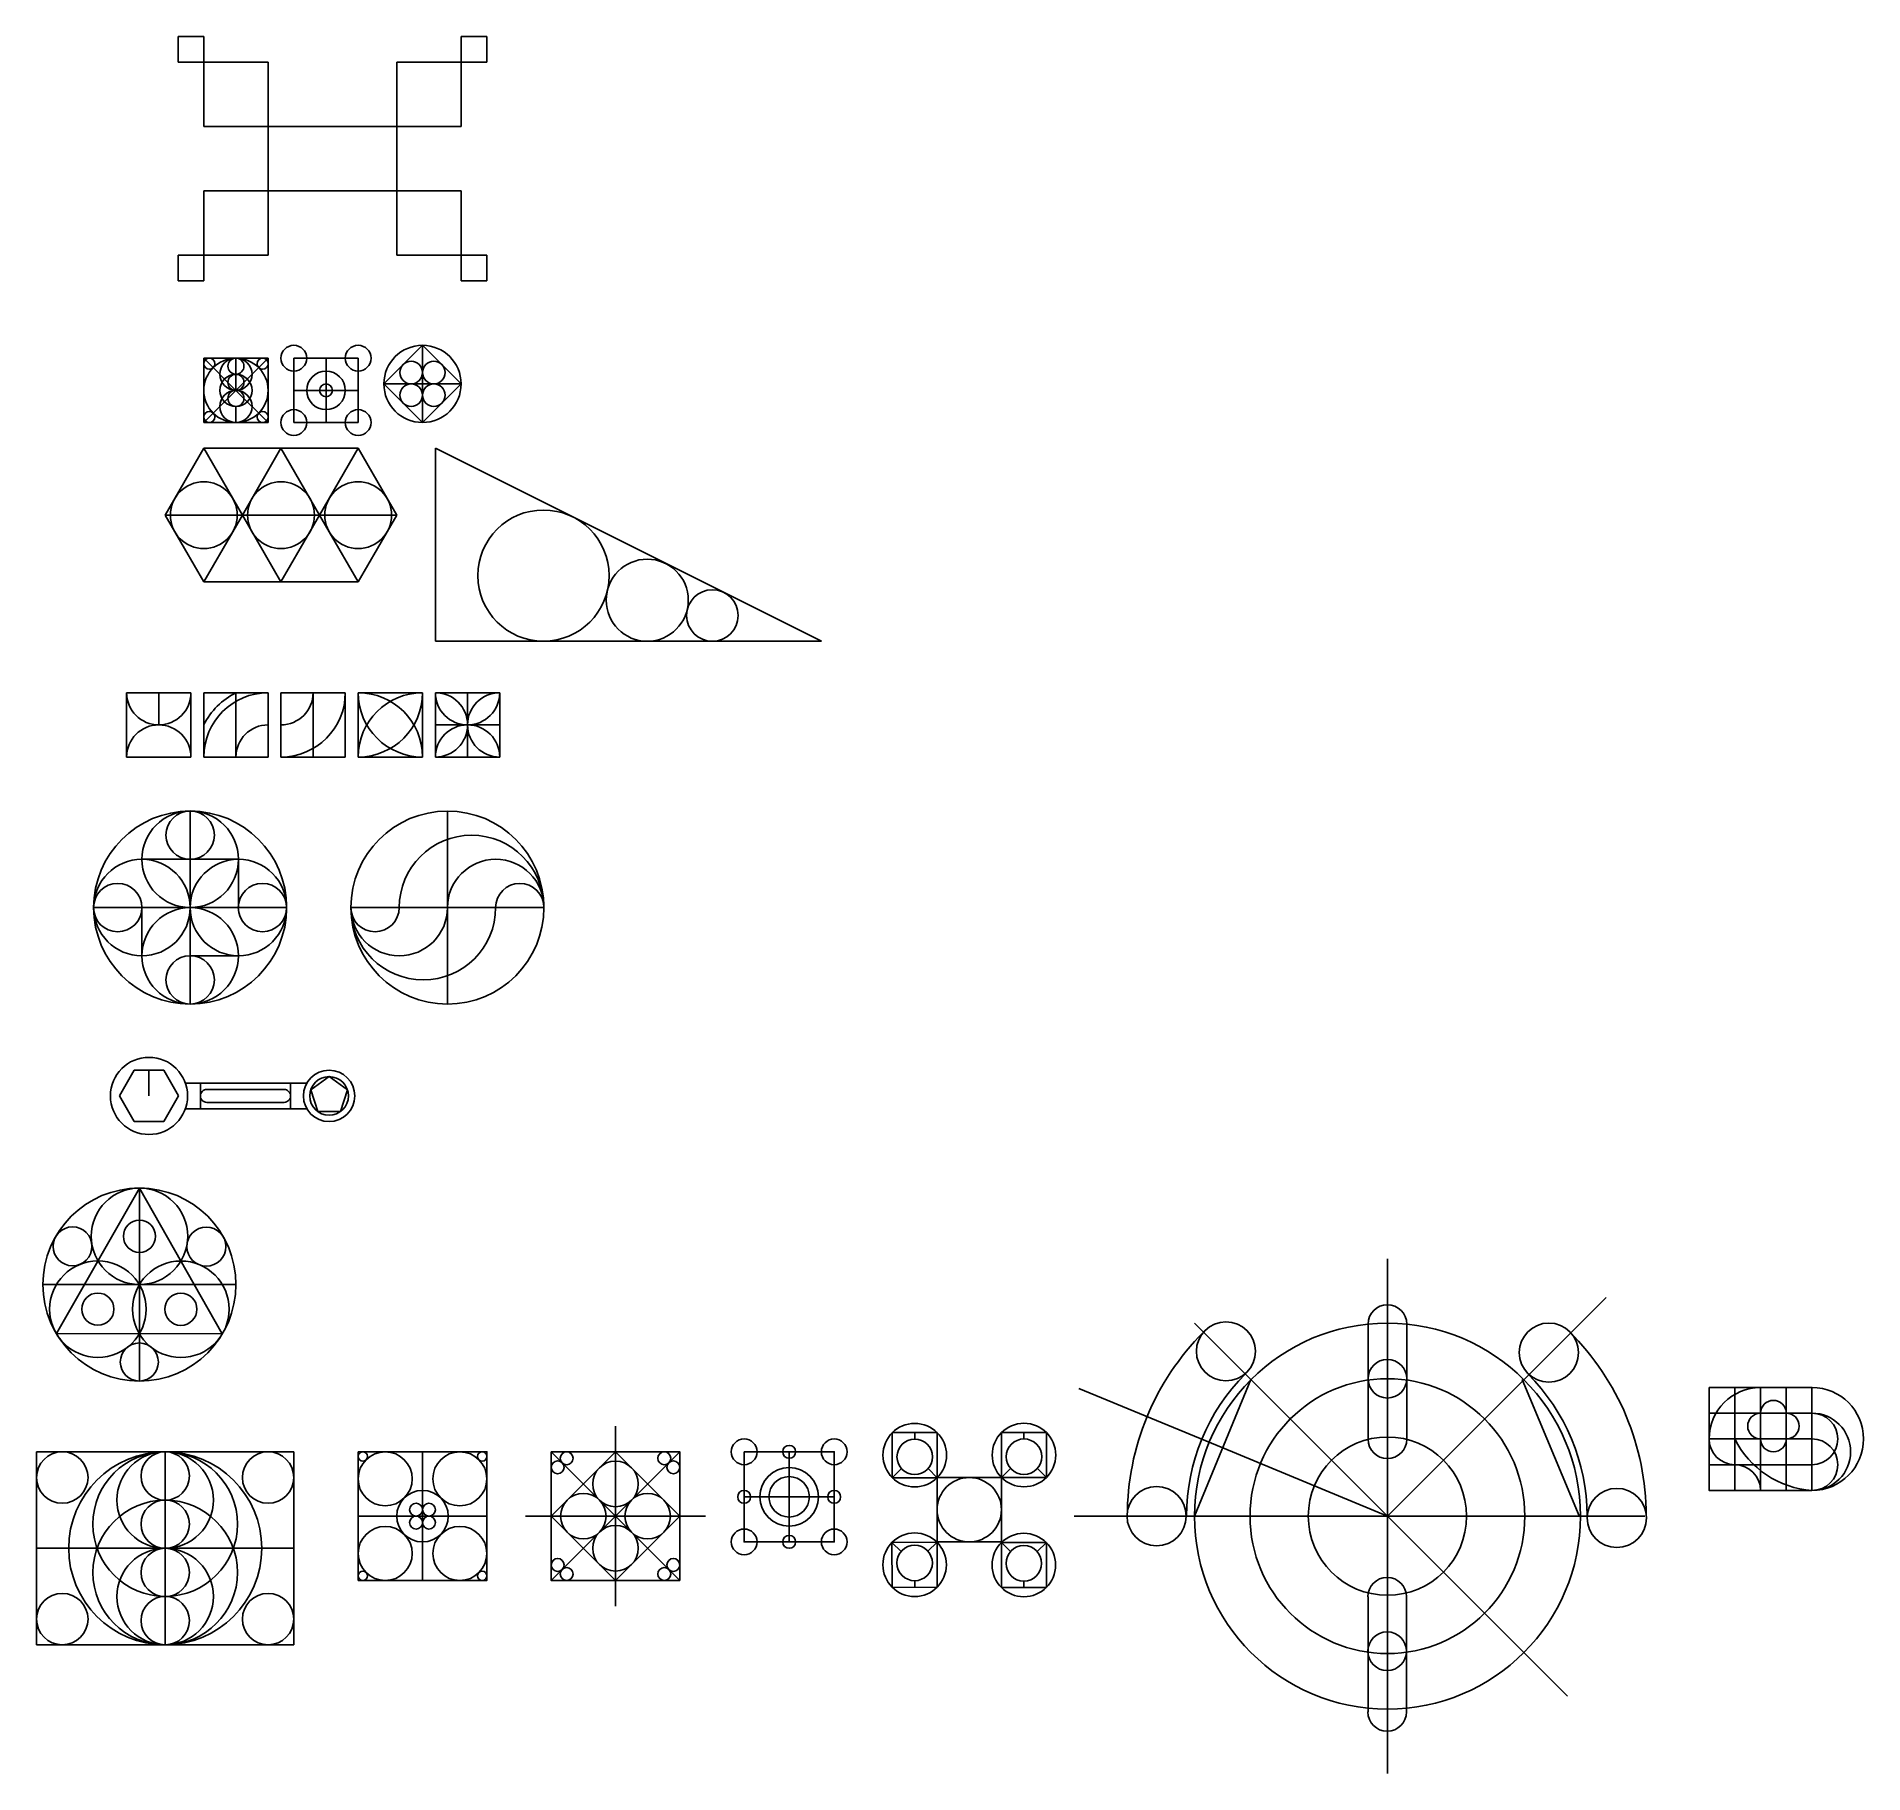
# Model space of a CAD drawing. Header units: millimetres. Extents: x -200 to 1220, y -1050 to 300.
import ezdxf

# ---------------------------------------------------------------- set-up
doc = ezdxf.new("R2010")
doc.units = ezdxf.units.MM
doc.layers.add('aid', color=11, linetype='Continuous')
doc.layers.add('aid2', color=150, linetype='Continuous')

msp = doc.modelspace()

# ---------------------------------------------------------------- linework, layer by layer
for p, q in [((-90, 300), (-90, 280)), ((-70, 300), (-90, 300)), ((-70, 280), (-70, 300)), ((130, 280), (130, 300)), ((130, 300), (150, 300)), ((150, 300), (150, 280)), ((-90, 280), (-70, 280)), ((-70, 280), (-70, 230)), ((-20, 280), (-70, 280)), ((-20, 230), (-20, 280)), ((80, 230), (80, 280)), ((80, 280), (130, 280)), ((130, 280), (130, 230)), ((150, 280), (130, 280)), ((-70, 230), (-20, 230)), ((-20, 230), (-20, 180)), ((80, 230), (-20, 230)), ((80, 180), (80, 230)), ((130, 230), (80, 230)), ((-70, 130), (-70, 180)), ((-70, 180), (-20, 180)), ((-20, 180), (80, 180)), ((-20, 180), (-20, 130)), ((80, 180), (80, 130)), ((130, 180), (80, 180)), ((130, 130), (130, 180)), ((-90, 110), (-90, 130)), ((-90, 130), (-70, 130)), ((-20, 130), (-70, 130)), ((-70, 130), (-70, 110)), ((80, 130), (130, 130)), ((130, 130), (130, 110)), ((150, 130), (130, 130)), ((150, 110), (150, 130)), ((-70, 110), (-90, 110)), ((130, 110), (150, 110)), ((70, 30), (100, 60)), ((100, 60), (130, 30)), ((-70, 0), (-70, 50)), ((-70, 50), (-20, 50)), ((-20, 50), (-20, 0)), ((0, 0), (0, 50)), ((0, 50), (50, 50)), ((25, 50), (25, 0)), ((50, 50), (50, 0)), ((100, 0), (70, 30)), ((130, 30), (100, 0)), ((25, 25), (0, 25)), ((25, 25), (50, 25)), ((-20, 0), (-70, 0)), ((50, 0), (0, 0)), ((-100, -72), (-70, -20)), ((-70, -20), (50, -20)), ((-70, -20), (-40, -72)), ((-40, -72), (-10, -20)), ((-10, -20), (20, -72)), ((50, -20), (20, -72)), ((50, -20), (80, -72)), ((110, -20), (110, -170)), ((410, -170), (110, -20)), ((-70, -123.9), (-100, -72)), ((-100, -72), (80, -72)), ((-40, -72), (-70, -123.9)), ((-10, -123.9), (-40, -72)), ((20, -72), (-10, -123.9)), ((20, -72), (50, -123.9)), ((80, -72), (50, -123.9)), ((50, -123.9), (-70, -123.9)), ((110, -170), (410, -170)), ((-130, -210), (-130, -260)), ((-80, -210), (-130, -210)), ((-80, -260), (-80, -210)), ((-70, -210), (-70, -260)), ((-20, -210), (-70, -210)), ((-20, -260), (-20, -210)), ((40, -210), (-10, -210)), ((-10, -210), (-10, -260)), ((40, -210), (-10, -210)), ((-10, -210), (-10, -260)), ((40, -260), (40, -210)), ((40, -260), (40, -210)), ((50, -210), (50, -260)), ((100, -210), (50, -210)), ((100, -260), (100, -210)), ((110, -210), (110, -260)), ((160, -210), (110, -210)), ((160, -260), (160, -210)), ((-130, -260), (-80, -260)), ((-70, -260), (-20, -260)), ((-10, -260), (40, -260)), ((-10, -260), (40, -260)), ((50, -260), (100, -260)), ((110, -260), (160, -260)), ((-124.1, -503.4), (-135.6, -523.3)), ((-112.6, -503.4), (-124.1, -503.4)), ((-124.1, -503.4), (-101.1, -503.4)), ((-101.1, -503.4), (-89.6, -523.3)), ((-135.6, -523.3), (-124.1, -543.2)), ((-89.6, -523.3), (-101.1, -543.2)), ((-82.6, -513.4), (-84.3, -513.4)), ((-82.6, -513.4), (7.4, -513.4)), ((7.4, -513.4), (7.4, -513.4)), ((7.4, -513.4), (10.1, -513.4)), ((-82.6, -533.4), (-84.3, -533.4)), ((-82.6, -533.4), (7.4, -533.4)), ((7.4, -533.4), (7.4, -533.4)), ((7.4, -533.4), (10.1, -533.4)), ((-101.1, -543.2), (-124.1, -543.2)), ((850, -850), (1020, -680)), ((850, -850), (700, -700)), ((700, -700), (990, -990)), ((835, -744.2), (835, -700.7)), ((835, -700.7), (835, -790.3)), ((865, -744.2), (865, -700.7)), ((865, -700.7), (865, -790.3)), ((722, -797), (610.2, -750.7)), ((1120, -750), (1120, -830)), ((1140, -750), (1140, -830)), ((1160, -750), (1160, -830)), ((1100, -770), (1180, -770)), ((500.1, -785.1), (465.1, -785.1)), ((465.1, -785.1), (465.1, -820.1)), ((482.6, -785.1), (482.6, -790.1)), ((500.1, -820.1), (500.1, -785.1)), ((585, -785), (550, -785)), ((550, -785), (550, -820)), ((567.5, -785), (567.5, -790)), ((585, -820), (585, -785)), ((1100, -790), (1180, -790)), ((-200, -800), (0, -800)), ((-200, -950), (-200, -800)), ((0, -800), (0, -950)), ((100, -800), (100, -900)), ((200, -900), (300, -800)), ((200, -800), (300, -900)), ((200, -850), (250, -800)), ((250, -800), (300, -850)), ((385, -800), (385, -870)), ((850, -850), (722, -797)), ((465.1, -820.1), (472.2, -813)), ((465.1, -820.1), (500.1, -820.1)), ((500.1, -820.1), (493, -813)), ((550, -820), (557.1, -812.9)), ((550, -820), (585, -820)), ((585, -820), (577.9, -812.9)), ((1100, -810), (1180, -810)), ((350, -835), (420, -835)), ((50, -850), (150, -850)), ((250, -900), (200, -850)), ((300, -850), (250, -900)), ((650, -850), (606.6, -850)), ((650, -850), (1050, -850)), ((499.9, -870.2), (464.9, -870.4)), ((464.9, -870.4), (465.1, -905.4)), ((464.9, -870.4), (472, -877.4)), ((499.9, -870.2), (492.9, -877.3)), ((500.1, -905.2), (499.9, -870.2)), ((584.9, -870.5), (549.9, -870.5)), ((549.9, -870.5), (549.9, -905.5)), ((549.9, -870.5), (557, -877.6)), ((584.9, -870.5), (577.8, -877.6)), ((584.9, -905.5), (584.9, -870.5)), ((465.1, -905.4), (500.1, -905.2)), ((482.6, -905.3), (482.6, -900.3)), ((549.9, -905.5), (584.9, -905.5)), ((567.4, -905.5), (567.4, -900.5)), ((834.9, -956.1), (834.9, -912.6)), ((834.9, -912.6), (834.9, -1002.2)), ((864.8, -956.1), (864.8, -912.6)), ((864.8, -912.6), (864.8, -1002.2)), ((0, -950), (-200, -950))]:
    msp.add_line(p, q)
for points in [[(27.4, -508.4), (13.1, -518.7), (18.6, -535.5), (36.2, -535.5), (41.6, -518.7)], [(1100, -750), (1180, -750), (1180, -830), (1100, -830)], [(50, -800), (150, -800), (150, -900), (50, -900)], [(200, -800), (300, -800), (300, -900), (200, -900)], [(350, -800), (420, -800), (420, -870), (350, -870)], [(500, -820), (550, -820), (550, -870), (500, -870)]]:
    msp.add_lwpolyline(points, close=True)
msp.add_lwpolyline([(-67.6, -518.4), (-7.6, -518.4, -0.414214), (-2.6, -523.4), (-2.6, -523.4, -0.414214), (-7.6, -528.4), (-67.6, -528.4, -0.414214), (-72.6, -523.4), (-72.6, -523.4, -0.414214)], format="xyb", close=True)
for centre, radius in [((0, 50), 10), ((50, 50), 10), ((100, 30), 30), ((-45, 25), 25), ((-70, 50), 0), ((-65.7, 45.7), 4.29), ((-45, 37.5), 12.5), ((-45, 43.8), 6.25), ((-24.3, 45.7), 4.29), ((-20, 50), 6.431098710768743e-15), ((-20, 50), 6.431098710768743e-15), ((91.2, 38.8), 8.79), ((108.8, 38.8), 8.79), ((-45, 25), 12.5), ((-45, 31.2), 6.25), ((25, 25), 15), ((25, 25), 5), ((91.2, 21.2), 8.79), ((108.8, 21.2), 8.79), ((-45, 12.5), 12.5), ((-45, 18.8), 6.25), ((-65.7, 4.3), 4.29), ((-24.3, 4.3), 4.29), ((0, 0), 10), ((50, 0), 10), ((-70, -72), 26), ((-10, -72), 26), ((50, -72), 26), ((194, -119), 51), ((274.7, -138.1), 31.9), ((325.3, -150), 20), ((-80.6, -377), 75), ((-80.6, -339.5), 37.5), ((-80.6, -320.7), 18.8), ((119.4, -377), 75), ((-118.1, -377), 37.5), ((-43.1, -377), 37.5), ((-136.9, -377), 18.8), ((-24.4, -377), 18.8), ((-80.6, -414.5), 37.5), ((-80.6, -433.2), 18.8), ((-112.6, -523.4), 30), ((27.4, -523.4), 20), ((-120, -670), 75), ((-120, -632.5), 37.5), ((-120, -632.5), 12.5), ((-172, -640.3), 15.1), ((-68, -640.5), 15.2), ((-152.3, -689.1), 37.5), ((-87.8, -689.2), 37.5), ((-152.3, -689.1), 12.5), ((-87.8, -689.2), 12.5), ((-120.1, -708.4), 0.0927), ((-120.1, -708.4), 0.0927), ((-120.1, -708.4), 0.0927), ((-120.1, -708.4), 0.0927), ((850, -850), 150), ((724.5, -721.9), 23), ((975.5, -722.9), 23), ((-120.1, -730.2), 14.8), ((850, -743.2), 15), ((850, -850), 106.8), ((482.6, -802.6), 24.7), ((567.5, -802.5), 24.7), ((350, -800), 10), ((385, -800), 5), ((420, -800), 10), ((482.6, -803.9), 13.8), ((567.5, -803.8), 13.8), ((850, -850), 61.5), ((-180, -820), 20), ((-100, -875), 75), ((-100, -856.2), 56.2), ((-100, -837.5), 37.5), ((-100, -818.8), 18.8), ((-20, -820), 20), ((71, -821), 21), ((53.6, -803.6), 3.6), ((129, -821), 21), ((146.4, -803.6), 3.6), ((205, -812.1), 5), ((212.1, -805), 5), ((250, -825), 17.7), ((287.9, -805), 5), ((295, -812.1), 5), ((385, -835), 22.8), ((385, -835), 15.7), ((525, -845), 25), ((-100, -893.8), 56.2), ((-100, -856.2), 18.8), ((100, -850), 20), ((225, -850), 17.7), ((275, -850), 17.7), ((350, -835), 5), ((420, -835), 5), ((670.6, -850), 23), ((1028.3, -851.4), 23), ((95, -845), 5), ((95, -855), 5), ((105, -845), 5), ((105, -855), 5), ((71, -879), 21), ((129, -879), 21), ((250, -875), 17.7), ((350, -870), 10), ((385, -870), 5), ((420, -870), 10), ((482.5, -887.8), 24.7), ((567.4, -888), 24.7), ((-100, -912.5), 37.5), ((-100, -893.8), 18.8), ((482.5, -886.4), 13.8), ((567.4, -886.7), 13.8), ((53.6, -896.4), 3.6), ((146.4, -896.4), 3.6), ((205, -887.9), 5), ((212.1, -895), 5), ((287.9, -895), 5), ((295, -887.9), 5), ((-180, -930), 20), ((-100, -931.2), 18.8), ((-20, -930), 20), ((849.8, -955), 15)]:
    msp.add_circle(centre, radius)
for centre, radius, start, end in [((-105, -210), 25, 180, 0), ((-20, -260), 50, 90, 180), ((-20, -260), 55.9, 116.5651, 153.4349), ((-10, -210), 25, 270, 0), ((-10, -210), 50, 270, 0), ((50, -260), 50, 0, 90), ((100, -210), 50, 180, 270), ((100, -260), 50, 90, 180), ((50, -210), 50, 270, 0), ((110, -235), 25, 270, 90), ((135, -210), 25, 180, 0), ((160, -235), 25, 90, 270), ((-105, -260), 25, 0, 180), ((-20, -260), 25, 90, 180), ((135, -260), 25, 0, 180), ((138.1, -377), 56.2, 0, 180), ((156.9, -377), 37.5, 0, 180), ((175.6, -377), 18.8, 0, 180), ((63.1, -377), 18.8, 180, 0), ((81.9, -377), 37.5, 180, 0), ((100.6, -377), 56.2, 180, 0), ((850, -700.7), 15, 0, 180), ((850, -850), 202.2, 135, 180), ((849, -850.2), 202.2, 0.1666, 45.1666), ((850, -850), 156.2, 135.0109, 180), ((849, -850.2), 156.2, 0.1774, 45.1666), ((1140, -790), 40, 90, 180), ((1180, -790), 40, 270, 90), ((1150, -770), 10, 0, 180), ((1140, -780), 10, 90, 270), ((1160, -780), 10, 270, 90), ((1180, -800), 30, 270, 90), ((1180, -790), 20, 270, 90), ((850, -790.3), 15, 180, 0), ((1120, -790), 20, 180, 270), ((1185, -757.5), 72.7, 206.5651, 266.0548), ((1150, -790), 10, 180, 0), ((1180, -810), 20, 270, 90), ((1120, -830), 20, 0, 90), ((849.8, -912.6), 15, 0, 180), ((849.8, -1002.2), 15, 180, 0)]:
    msp.add_arc(centre, radius, start, end)
at = {"layer": 'aid'}
for p, q in [((100, 60), (100, 0)), ((-70, 50), (-45, 50)), ((-70, 50), (-45, 25)), ((-45, 50), (-45, 25)), ((-45, 25), (-20, 50)), ((0, 50), (25, 50)), ((25, 50), (25, 25)), ((70, 30), (130, 30)), ((-45, 25), (-70, 0)), ((-70, 0), (-45, 25)), ((-45, 25), (-20, 0)), ((-100, -72), (-70, -72)), ((-130, -210), (-105, -210)), ((-105, -210), (-105, -235)), ((-70, -210), (-45, -210)), ((-70, -210), (-70, -235)), ((-45, -210), (-45, -235)), ((-10, -210), (-10, -235)), ((15, -235), (15, -210)), ((110, -210), (135, -210)), ((135, -210), (135, -235)), ((-45, -235), (-45, -260)), ((-20, -260), (-20, -235)), ((15, -260), (15, -235)), ((40, -260), (40, -235)), ((135, -235), (110, -235)), ((110, -235), (160, -235)), ((160, -235), (135, -235)), ((135, -235), (135, -260)), ((40, -260), (15, -260)), ((-80.6, -377), (-80.6, -302)), ((119.4, -377), (119.4, -302)), ((119.4, -302), (119.4, -452)), ((-43.1, -339.5), (-118.1, -339.5)), ((-80.6, -339.5), (-43.1, -339.5)), ((-43.1, -377), (-43.1, -339.5)), ((-80.6, -377), (-155.6, -377)), ((-118.1, -377), (-118.1, -414.5)), ((-80.6, -377), (-5.6, -377)), ((-80.6, -377), (-80.6, -452)), ((194.4, -377), (44.4, -377)), ((119.4, -377), (194.4, -377)), ((-80.6, -414.5), (-43.1, -414.5)), ((-112.6, -523.4), (-112.6, -503.4)), ((-72.6, -513.4), (-72.6, -533.4)), ((-2.6, -533.4), (-2.6, -513.4)), ((-120, -670), (-120, -595)), ((-120, -595), (-120, -745)), ((850, -650), (850, -1050)), ((-45, -670), (-195, -670)), ((-120, -670), (-45, -670)), ((700, -850), (743.9, -743.9)), ((954.8, -743.8), (999, -849.7)), ((250, -780), (250, -920)), ((-100, -800), (-100, -950)), ((100, -850), (95, -850)), ((100, -850), (100, -845)), ((100, -850), (105, -850)), ((100, -850), (100, -855)), ((180, -850), (320, -850)), ((650, -850), (1050, -850)), ((-200, -950), (-200, -875)), ((-200, -875), (0, -875))]:
    msp.add_line(p, q, dxfattribs=at)
msp.add_circle((27.4, -523.4), 15, dxfattribs=at)
at = {"layer": 'aid2'}
for p, q in [((-70, 50), (-65, 50)), ((-70, 50), (-70, 45)), ((-45, 50), (-45, 37.5)), ((-70, 0), (-70, 5)), ((-70, 0), (-65, 0)), ((-45, 0), (-45, 12.5)), ((119.4, -377), (81.9, -377)), ((119.4, -377), (156.9, -377)), ((-72.6, -523.4), (-72.6, -518.4)), ((-72.6, -518.4), (-72.6, -528.4)), ((-2.6, -523.4), (-2.6, -518.4)), ((-2.6, -518.4), (-2.6, -528.4)), ((-184.6, -708.1), (-120, -595)), ((-120, -595), (-55.6, -708.4)), ((-55.6, -708.4), (-184.6, -708.1)), ((-100, -800), (-100, -837.5)), ((-100, -875), (-100, -912.5))]:
    msp.add_line(p, q, dxfattribs=at)

doc.saveas('drawing.dxf')
